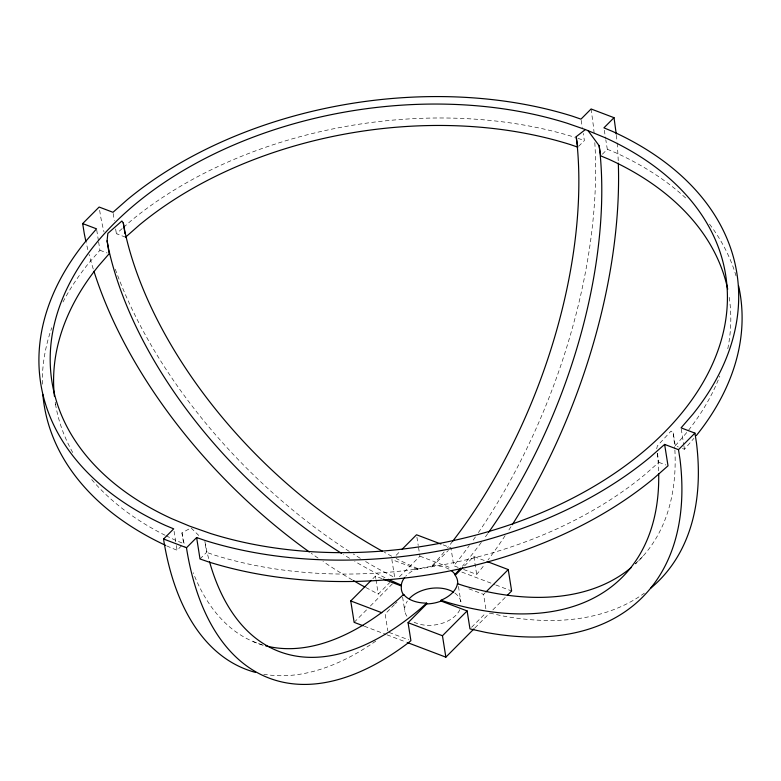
<?xml version="1.0" encoding="UTF-8"?>
<svg xmlns="http://www.w3.org/2000/svg" width="781" height="781" viewBox="0 0 781 781"><rect width="100%" height="100%" fill="white"/><g stroke="black" fill="none" stroke-linecap="round" stroke-linejoin="round"><path stroke-width="0.59" stroke-dasharray="3.9 2.93" d="M656.694 448.772L657.358 445.902L671.016 431.083L673.232 433.006L675.253 445.775L678.328 446.937M458.135 567.406L453.761 565.747L459.482 558.669A369.472 186.718 -69.2 0 0 469.264 545.587M463.592 569.476L476.693 574.445L482.414 567.367A369.472 186.718 -69.2 0 0 483.82 565.542M98.611 241.925L99.929 250.252L88.116 263.91A352.416 227.945 -9 0 0 62.402 303.126M682.418 448.489L684.459 449.27L693.918 438.346M675.253 445.775L686.089 433.318A341.053 220.584 -9 0 0 719.818 376.032M365.596 561.519A369.472 211.046 44.8 0 0 378.17 568.793L394.708 577.559L391.857 559.587L417.864 569.456L419.436 568.88A28.419 18.383 -9 0 1 431.024 566.625L432.264 566.586L432.127 565.766L439.42 557.595A341.053 172.357 -69.2 0 0 444.604 551.386M166.714 545.87A352.416 227.945 -9 0 0 168.921 546.876L177.082 550.263L182.012 545.304M578.623 146.34L584.383 140.551L583.251 133.414M200.014 558.971L206.584 552.352L204.847 541.399L206.506 549.902A341.053 172.357 -69.2 0 0 209.191 560.514M602.376 154.218L607.306 149.259L605.802 139.74M372.859 578.692L375.417 576.124L382.202 578.701M396.113 555.301L400.37 551.025M365.859 587.527L378.258 594.107L389.778 582.528M354.135 622.35L366.953 609.463M370.37 606.027L392.579 583.68M399.413 576.798L419.924 556.179L418.411 546.661M394.464 604.611L385.14 613.993L387.796 630.794M395.313 603.752L397.012 602.053M432.264 566.586L448.382 550.38M464.519 565.903L473.852 556.521L484.942 560.729M485.85 608.77L483.576 594.39L485.274 592.672M471.626 627.26L485.606 613.192M474.897 627.934L489.423 613.319M492.84 609.883L506.508 596.137M635.285 563.96L642.685 556.521M125.546 237.19L116.379 233.704L122.666 228.159M123.564 227.359L130.749 221.023A352.416 227.945 -9 0 1 574.709 137.251M657.407 453.292L658.842 462.332L644.696 474.77A341.053 220.584 -9 0 1 213.857 554.881L206.584 552.352M166.06 535.746A341.053 220.584 -9 0 0 175.53 540.257L183.662 543.644L181.953 532.886L190.954 527.927M417.864 569.456L417.484 568.714A28.35 19.379 -4.5 0 0 405.69 576.251M432.127 565.766L432.859 565.717A28.36 19.505 -12.9 0 1 450.012 569.759M489.785 613.105L502.115 615.828A369.472 211.046 44.8 0 0 644.403 593.121M577.95 138.335L584.383 140.551M99.929 250.252L107.095 252.966M658.842 462.332L665.978 465.037M443.159 544.874L450.92 547.823L453.761 565.747M419.924 556.179L451.623 568.207M461.815 572.073L494.656 584.53M495.789 584.959L511.633 590.983M468.873 588.806L483.576 594.39M389.075 632.405L408.736 639.864M364.327 626.216L385.834 634.387M386.966 634.816L406.218 642.119M253.122 641.572L264.037 645.711M607.306 149.259L615.467 152.637A352.416 227.945 -9 0 1 687.358 199.555M417.737 568.627L406.891 563.794A341.053 194.811 44.8 0 1 396.104 558.474M191.12 527.985L200.561 537.201M181.953 532.886L183.584 541.204A341.053 172.357 -69.2 0 0 185.019 547.149M681.257 429.052L683.707 444.516M683.892 445.697L684.459 449.27M604.299 130.222L605.617 138.549M581.181 120.333L582.314 127.469M473.852 556.521L476.693 574.445M458.447 586.433L460.897 601.887M416.908 537.143L418.225 545.47M402.605 597.162L404.87 611.435M375.417 576.124L375.788 578.526M375.983 579.727L378.258 594.107M174.065 531.236L176.135 544.318M176.33 545.509L177.082 550.263M113.177 213.486L114.309 220.623M115.627 228.95L116.379 233.704M99.646 210.274L100.671 216.757A369.472 211.046 44.8 0 0 104 231.957M96.727 230.034L98.426 240.733M55.197 402.137L55.578 404.519M591.09 108.979L593.462 126.551A369.472 186.718 -69.2 0 1 594.116 133.385M673.232 433.006L674.481 443.803A341.053 194.811 44.8 0 1 674.813 448.724M657.231 453.4L658.032 460.351A341.053 194.811 44.8 0 1 658.637 471.363M616.394 135.259A369.472 186.718 -69.2 0 1 617.049 142.083M617.146 143.226A369.472 186.718 -69.2 0 1 618.279 161.97M511.018 526.677A369.472 186.718 -69.2 0 1 507.777 531.676M505.112 535.698A369.472 186.718 -69.2 0 1 488.027 559.967M487.725 533.628A341.053 172.357 -69.2 0 1 484.181 538.539M481.33 542.404A341.053 172.357 -69.2 0 1 462.352 566.293M594.81 142.65A369.472 186.718 -69.2 0 1 478.148 532.974M475.434 536.908A369.472 186.718 -69.2 0 1 472.027 541.76M375.827 641.074A369.472 186.718 -69.2 0 1 263.763 674.228M452.638 541.292A341.053 172.357 -69.2 0 1 447.542 547.764M262.172 644.842A341.053 172.357 -69.2 0 1 193.171 572.678M360.363 558.366A369.472 211.046 44.8 0 1 353.276 553.954M349.312 551.425A369.472 211.046 44.8 0 1 115.032 268.459M391.789 556.248A341.053 194.811 44.8 0 1 384.408 552.313M674.882 449.954A341.053 194.811 44.8 0 1 635.519 563.775M352.29 579.922A369.472 211.046 44.8 0 1 323.002 561.461M318.092 558.122A369.472 211.046 44.8 0 1 311.248 553.338M93.242 269.015A369.472 211.046 44.8 0 1 89.034 254.342M87.843 249.676A369.472 211.046 44.8 0 1 86.174 242.618M385.053 577.725A341.053 194.811 44.8 0 1 354.711 561.354M349.634 558.327A341.053 194.811 44.8 0 1 343.542 554.608M42.32 384.203A352.416 227.945 -9 0 1 51.771 327.727M709.519 224.098A352.416 227.945 -9 0 1 736.083 276.044M729.19 297.346A341.053 220.584 -9 0 1 727.687 349.253M165.035 535.229A341.053 220.584 -9 0 1 90.694 478.372M72.731 452.541A341.053 220.584 -9 0 1 55.197 402.176M454.854 593.043A28.419 18.383 -9 0 1 461.093 604.455M459.853 609.658A28.419 18.383 -9 0 1 412.212 621.149M406.891 616.238A28.419 18.383 -9 0 1 407.331 601.136"/><path stroke-width="1.17" d="M54.436 396.299A341.053 220.584 -9 0 1 98.299 266.204L109.135 253.747L107.085 240.821L107.827 233.412L121.875 221.013L123.32 223.102L124.999 232.103A341.053 194.811 44.8 0 0 382.368 551.191M265.657 645.819A341.053 172.357 -69.2 0 0 398.203 599.369L403.67 594.4L403.797 595.22L403.494 594.829A28.419 18.383 -9 0 1 401.385 586.17L401.493 583.993A28.35 19.379 -4.5 0 1 404.675 577.462M631.263 567.523A341.053 194.811 44.8 0 1 464.47 585.975L457.441 583.7L457.217 584.793A28.389 17.416 -12.4 0 1 455.665 588.571L454.893 589.811A28.37 17.397 -12.5 0 1 441.236 600.15L441.119 601.058L467.126 610.927L469.977 628.91L485.675 632.376A369.472 211.046 44.8 0 0 680.017 459.374L678.484 449.661L694.924 433.123L681.071 427.861L692.884 414.203A352.416 227.945 -9 0 0 612.079 131.228L603.918 127.85L614.022 117.687L591.09 108.979L580.986 119.142L572.414 116.184A352.416 227.945 -9 0 0 127.362 199.614L112.981 212.295L99.128 207.043L82.679 223.581L84.221 233.294A369.472 211.046 44.8 0 0 85.91 241.446M457.441 583.7L457.598 584.344A28.419 18.383 -9 0 0 455.489 575.685L455.059 574.465L460.731 568.109M255.592 672.431A369.472 186.718 -69.2 0 1 163.893 541.272L163.59 539.017L173.694 528.854L165.533 525.467A352.416 227.945 -9 0 1 84.719 242.5L96.541 228.843L82.679 223.581M441.119 601.058L439.557 601.634A28.419 18.383 -9 0 1 427.959 603.879L426.729 603.928L408.063 622.691L410.913 640.693L408.278 642.831A369.472 186.718 -69.2 0 1 186.815 549.97L186.513 547.725L196.617 537.562L205.198 540.52A352.416 227.945 -9 0 0 650.251 457.09L664.621 444.409L678.484 449.661M363.194 625.786L354.135 622.35L350.747 600.94L371.16 580.41M402.069 549.316L416.527 534.77L440.933 544.025M455.196 575.294L462.821 567.611M407.35 642.548L445.853 657.153L442.456 635.744L467.126 610.927M486.124 591.822L508.246 569.574L487.168 561.568M445.853 657.153L474.047 628.793M507.367 595.278L511.633 590.983L508.246 569.574M426.729 603.928L426.602 603.108L421.135 608.077A341.053 172.357 -69.2 0 1 209.513 561.666M125.546 237.19L139.692 224.752A341.053 220.584 -9 0 1 570.53 144.641L577.803 147.17M452.638 541.292A341.053 172.357 -69.2 0 0 576.915 142.493L576.153 136.724L585.379 129.568L605.47 137.856A341.053 220.584 -9 0 1 663.508 433.211A341.053 220.584 -9 0 1 210.47 533.472L189.646 526.15L172.142 518.848A341.053 220.584 -9 0 1 114.104 223.493A341.053 220.584 -9 0 1 567.143 123.232L585.379 129.568M426.602 603.108L425.87 603.108A28.37 17.27 -5.9 0 1 404.187 595.073L403.67 594.4M440.992 600.247L448.021 602.522A341.053 194.811 44.8 0 0 658.695 473.774M383.325 579.131L401.424 585.994M350.747 600.94L381.811 612.734M408.063 622.691L442.456 635.744M163.59 539.017L186.513 547.725M401.288 585.174L390.441 580.332A341.053 194.811 44.8 0 1 388.284 579.297M364.825 586.98L361.72 585.34A369.472 211.046 44.8 0 1 353.334 580.537M587.966 130.554L599.115 145.696L600.726 155.878L608.858 159.265A341.053 220.584 -9 0 1 727.707 289.185M455.059 574.465L454.522 573.732A28.36 19.505 -12.9 0 0 451.301 570.647M107.085 240.821L108.549 248.641A341.053 194.811 44.8 0 0 341.522 553.338M694.924 433.123L696.467 442.837A369.472 211.046 44.8 0 1 650.69 588.22M664.621 444.409L668.019 465.818L653.638 478.499A352.416 227.945 -9 0 1 208.586 561.929L200.014 558.971L196.617 537.562M576.153 136.724L577.618 146.008M123.32 223.102L124.989 233.665M614.022 117.687L616.238 134.088M599.115 145.696L599.847 151.202A341.053 172.357 -69.2 0 1 488.428 532.642M618.318 163.161A369.472 186.718 -69.2 0 1 512.258 524.725M309.305 551.952A369.472 211.046 44.8 0 1 93.954 271.29M738.641 285.973A352.416 227.945 -9 0 1 696.281 435.613M165.621 545.363A352.416 227.945 -9 0 1 42.848 394.454M409.254 598.705A28.419 18.383 -9 0 1 453.556 592.183"/></g></svg>
